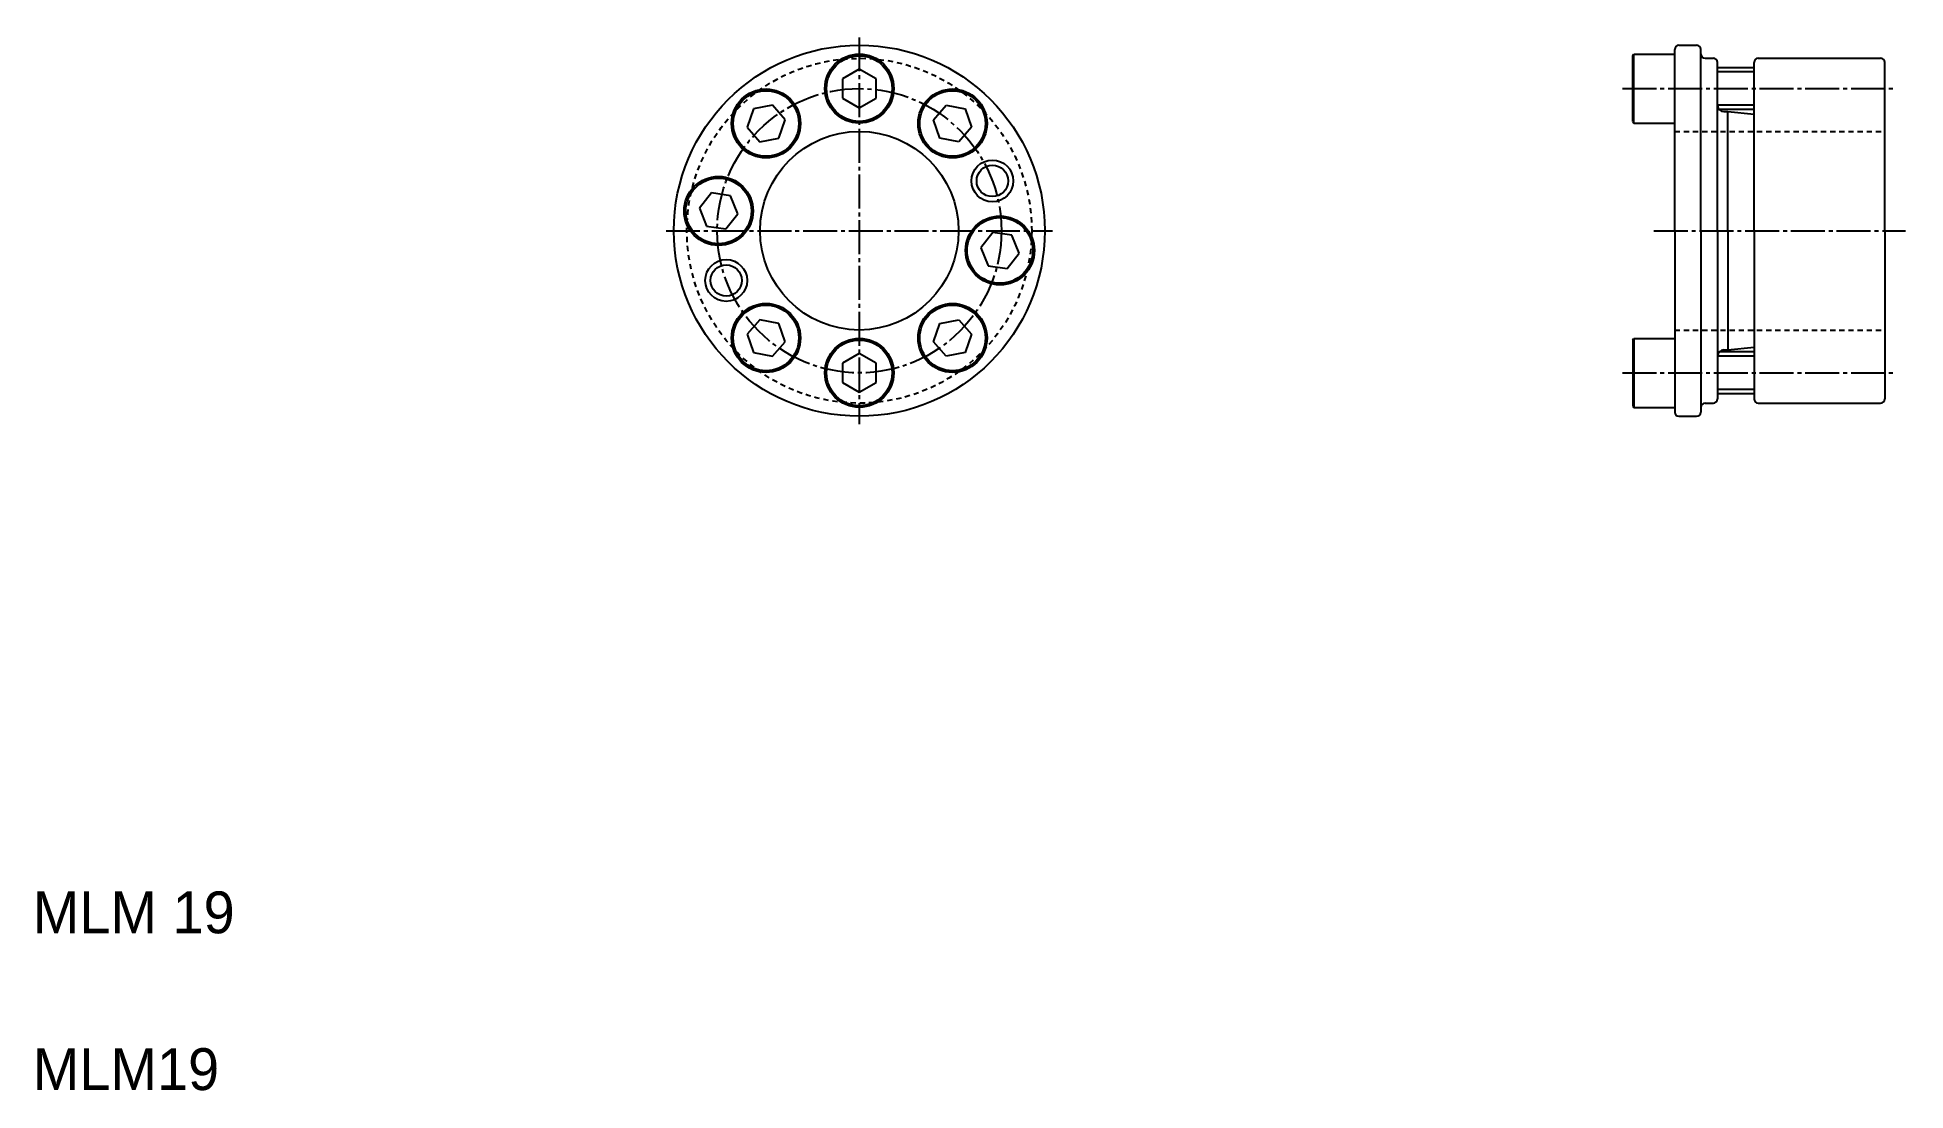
# Model space of a CAD drawing. Extents: x 10 to 189, y 10 to 111.
import ezdxf

# ---------------------------------------------------------------- set-up
doc = ezdxf.new("R2010")
doc.units = 0
doc.header["$LTSCALE"] = 0.25
doc.linetypes.add('CENTER', pattern=[17.5, 13, -1.5, 1.5, -1.5])
doc.linetypes.add('DASHED', pattern=[3.5, 2, -1.5])
doc.layers.get('0').update_dxf_attribs({"linetype": 'CONTINUOUS'})
doc.layers.add('CENTER', color=1, linetype='CENTER')

msp = doc.modelspace()

# ---------------------------------------------------------------- linework, layer by layer
for p, q in [((163.13, 108.96), (163.22, 109.12)), ((163.22, 102.52), (163.22, 109.12)), ((163.22, 109.12), (167.13, 109.12)), ((167.13, 92.22), (167.13, 109.57)), ((167.13, 102.52), (167.13, 109.12)), ((167.53, 109.97), (169.23, 109.97)), ((169.63, 92.22), (169.63, 109.57)), ((89.1, 107.67), (87.5, 106.74)), ((90.7, 106.74), (89.1, 107.67)), ((163.13, 102.68), (163.13, 108.96)), ((167.13, 103.82), (167.13, 107.82)), ((170.04, 108.72), (170.83, 108.72)), ((171.23, 92.22), (171.23, 108.32)), ((174.73, 107.82), (171.23, 107.82)), ((174.73, 92.22), (174.73, 108.32)), ((175.13, 108.72), (186.83, 108.72)), ((187.23, 92.22), (187.23, 108.32)), ((87.5, 106.74), (87.5, 104.9)), ((89.9, 107.2), (89.9, 107.2)), ((90.3, 106.97), (90.3, 106.97)), ((90.7, 104.9), (90.7, 106.74)), ((78.96, 103.88), (78.36, 102.13)), ((80.78, 104.23), (78.96, 103.88)), ((81.99, 102.84), (80.78, 104.23)), ((87.5, 104.9), (89.1, 103.97)), ((89.1, 103.97), (90.7, 104.9)), ((96.2, 102.84), (97.42, 104.23)), ((97.42, 104.23), (99.23, 103.88)), ((99.23, 103.88), (99.83, 102.13)), ((174.73, 103.82), (171.38, 103.82)), ((78.36, 102.13), (79.57, 100.74)), ((81.39, 101.09), (81.99, 102.84)), ((96.81, 101.09), (96.2, 102.84)), ((99.83, 102.13), (98.62, 100.74)), ((163.13, 102.68), (163.22, 102.52)), ((163.22, 102.52), (167.13, 102.52)), ((171.83, 103.62), (172.23, 103.62)), ((172.23, 92.22), (172.23, 103.62)), ((172.23, 103.62), (174.73, 103.37)), ((79.57, 100.74), (81.39, 101.09)), ((98.62, 100.74), (96.81, 101.09)), ((74.94, 95.83), (73.8, 94.37)), ((76.77, 95.57), (74.94, 95.83)), ((77.46, 93.85), (76.77, 95.57)), ((73.8, 94.37), (74.49, 92.66)), ((76.32, 92.4), (77.46, 93.85)), ((74.49, 92.66), (76.32, 92.4)), ((101.87, 92.04), (100.73, 90.58)), ((103.7, 91.78), (101.87, 92.04)), ((104.39, 90.07), (103.7, 91.78)), ((167.13, 92.22), (167.13, 74.87)), ((169.63, 92.22), (169.63, 74.87)), ((171.23, 92.22), (171.23, 76.12)), ((172.23, 92.22), (172.23, 80.82)), ((174.73, 92.22), (174.73, 76.12)), ((187.23, 92.22), (187.23, 76.12)), ((100.73, 90.58), (101.43, 88.87)), ((103.26, 88.61), (104.39, 90.07)), ((101.43, 88.87), (103.26, 88.61)), ((79.57, 83.7), (78.36, 82.31)), ((78.36, 82.31), (78.96, 80.56)), ((81.39, 83.35), (79.57, 83.7)), ((81.99, 81.6), (81.39, 83.35)), ((96.2, 81.6), (96.81, 83.35)), ((96.81, 83.35), (98.62, 83.7)), ((98.62, 83.7), (99.83, 82.31)), ((99.83, 82.31), (99.23, 80.56)), ((78.96, 80.56), (80.78, 80.21)), ((80.78, 80.21), (81.99, 81.6)), ((89.1, 80.47), (87.5, 79.54)), ((90.7, 79.54), (89.1, 80.47)), ((97.42, 80.21), (96.2, 81.6)), ((99.23, 80.56), (97.42, 80.21)), ((163.13, 81.76), (163.22, 81.92)), ((163.13, 81.76), (163.13, 75.48)), ((163.22, 81.92), (163.22, 75.32)), ((163.22, 81.92), (167.13, 81.92)), ((167.13, 81.92), (167.13, 75.32)), ((167.13, 80.62), (167.13, 76.62)), ((174.73, 80.62), (171.38, 80.62)), ((171.83, 80.82), (172.23, 80.82)), ((172.23, 80.82), (174.73, 81.07)), ((87.5, 79.54), (87.5, 77.7)), ((90.7, 77.7), (90.7, 79.54)), ((87.5, 77.7), (89.1, 76.77)), ((89.1, 76.77), (90.7, 77.7)), ((163.13, 75.48), (163.22, 75.32)), ((163.22, 75.32), (167.13, 75.32)), ((170.04, 75.72), (170.83, 75.72)), ((174.73, 76.62), (171.23, 76.62)), ((175.13, 75.72), (186.83, 75.72)), ((167.53, 74.47), (169.23, 74.47))]:
    msp.add_line(p, q)
at = {"color": 3}
for p, q in [((174.73, 107.42), (171.23, 107.42)), ((174.73, 104.22), (171.23, 104.22)), ((174.73, 80.22), (171.23, 80.22)), ((174.73, 77.02), (171.23, 77.02))]:
    msp.add_line(p, q, dxfattribs=at)
at = {"color": 3, "linetype": 'DASHED'}
for p, q in [((167.13, 101.72), (187.23, 101.72)), ((167.13, 82.72), (187.23, 82.72))]:
    msp.add_line(p, q, dxfattribs=at)
for centre, radius in [((89.1, 92.22), 17.75), ((89.1, 105.82), 3.3), ((89.1, 105.82), 3.14), ((80.17, 102.48), 3.3), ((80.17, 102.48), 3.14), ((98.02, 102.48), 3.3), ((98.02, 102.48), 3.14), ((89.1, 92.22), 9.5), ((101.83, 96.98), 1.5), ((75.63, 94.11), 3.3), ((75.63, 94.11), 3.14), ((102.56, 90.33), 3.3), ((102.56, 90.33), 3.14), ((76.36, 87.46), 1.5), ((80.17, 81.96), 3.3), ((80.17, 81.96), 3.14), ((98.02, 81.96), 3.3), ((98.02, 81.96), 3.14), ((89.1, 78.62), 3.3), ((89.1, 78.62), 3.14)]:
    msp.add_circle(centre, radius)
msp.add_circle((89.1, 92.22), 16.5, dxfattribs=at)
at = {"color": 3}
for centre in [(101.83, 96.98), (76.36, 87.46)]:
    msp.add_circle(centre, 2, dxfattribs=at)
for centre, radius, start, end in [((167.53, 109.57), 0.4, 90, 180), ((169.23, 109.57), 0.4, 0, 90), ((170.04, 109.13), 0.41, 180.001, 270), ((170.83, 108.32), 0.4, 0, 90), ((175.13, 108.32), 0.4, 90, 180), ((186.83, 108.32), 0.4, 0, 90), ((171.83, 104.22), 0.6, 180.0007, 270), ((171.83, 80.22), 0.6, 90, 179.9993), ((170.04, 75.31), 0.41, 90, 179.999), ((170.83, 76.12), 0.4, 270, 0), ((175.13, 76.12), 0.4, 180, 270), ((186.83, 76.12), 0.4, 270, 0), ((167.53, 74.87), 0.4, 180, 270), ((169.23, 74.87), 0.4, 270, 0)]:
    msp.add_arc(centre, radius, start, end)
at = {"layer": 'CENTER', "color": 1, "linetype": 'CENTER'}
for p, q in [((89.1, 110.72), (89.1, 73.72)), ((162.13, 105.82), (188.23, 105.82)), ((70.6, 92.22), (107.6, 92.22)), ((165.13, 92.22), (189.23, 92.22)), ((162.13, 78.62), (188.23, 78.62))]:
    msp.add_line(p, q, dxfattribs=at)
msp.add_circle((89.1, 92.22), 13.6, dxfattribs=at)

# ---------------------------------------------------------------- texts
for s, p in [('MLM 19', (10, 25)), ('MLM19', (10, 10))]:
    msp.add_text(s, height=4).set_placement(p)

doc.saveas('drawing.dxf')
